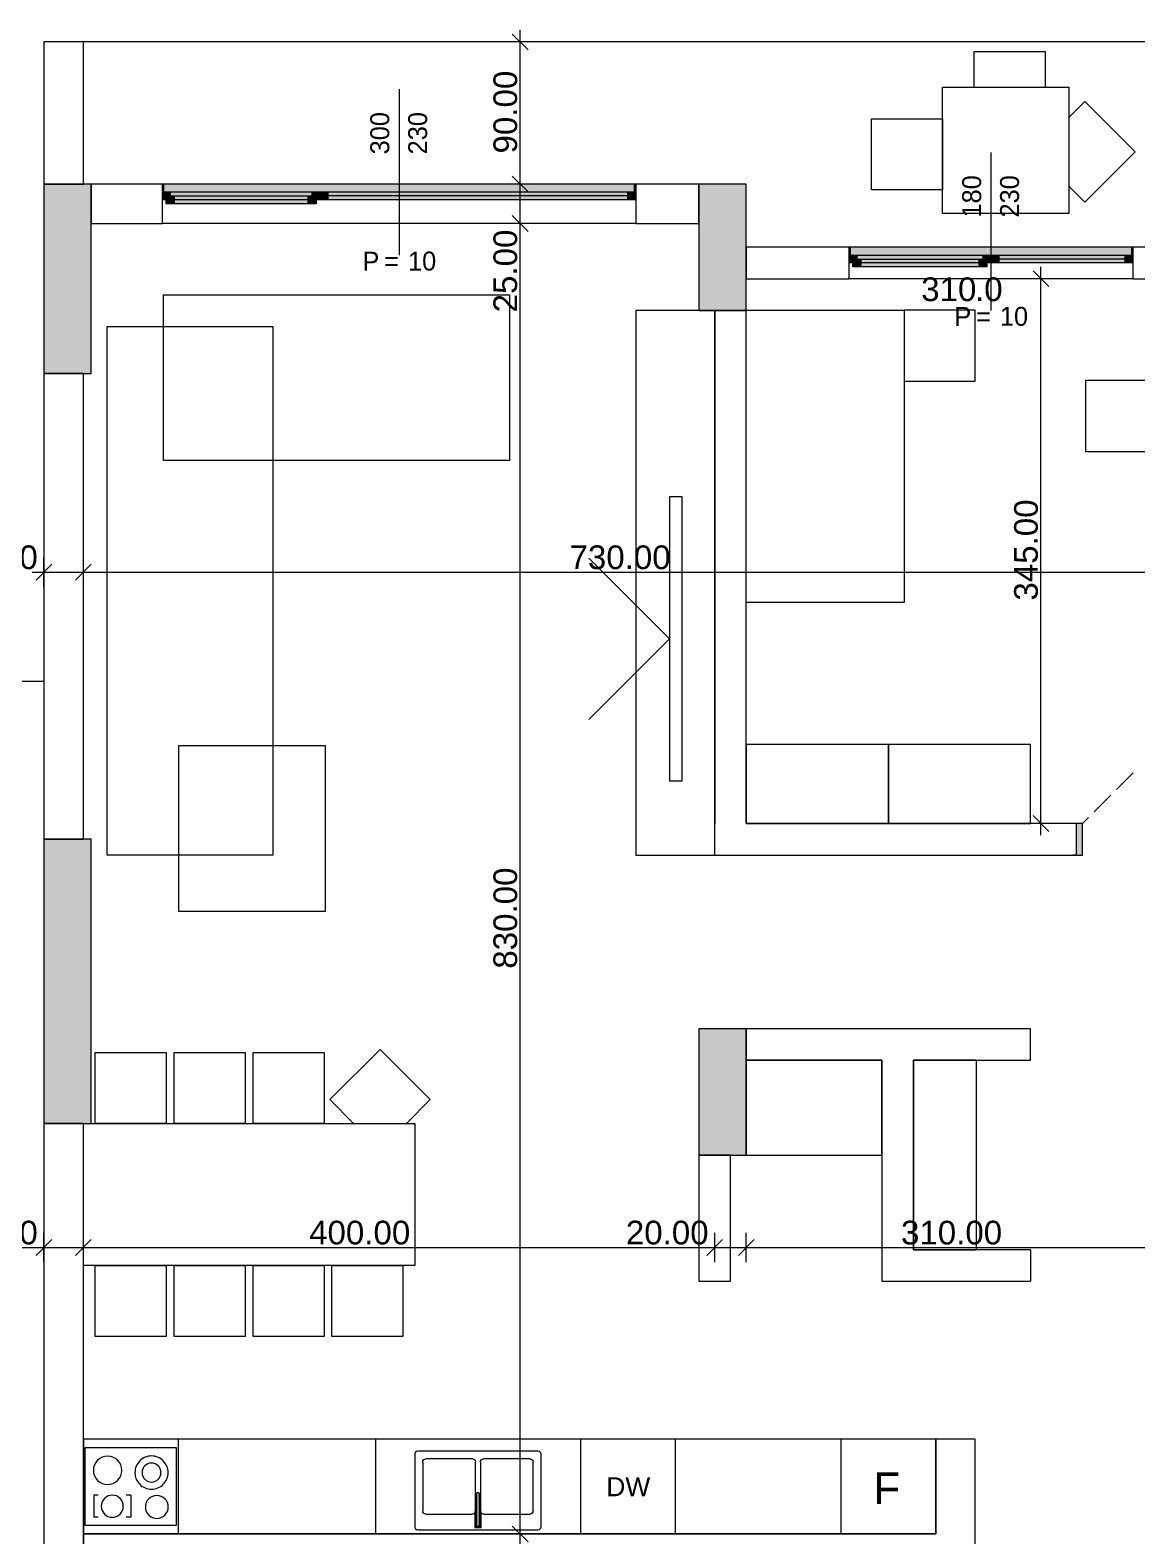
# Model space of a CAD drawing. Header units: millimetres. Extents: x 5493291 to 5652041, y -5155064 to -5098765.
# Drawn here: x 5540467 to 5547479, y -5120854 to -5111316 of the extents above; entities that cross this region are included whole.
import ezdxf

# ---------------------------------------------------------------- set-up
doc = ezdxf.new("R2010")
doc.units = ezdxf.units.MM
doc.header["$MEASUREMENT"] = 0
for name, color, linetype, lineweight in [('Drawing & Figure_Pen_No__1', 7, 'Continuous', 13), ('Drawing & Figure_Pen_No__101', 252, 'Continuous', 13), ('Drawing & Figure_Pen_No__2', 8, 'Continuous', 13)]:
    doc.layers.add(name, color=color, linetype=linetype, lineweight=lineweight)
for name, color, linetype, lineweight, true_color in [('Drawing & Figure_Pen_No__102', 7, 'Continuous', 13, 0xcccccc), ('Drawing & Figure_Pen_No__105', 7, 'Continuous', 13, 0xcae6ff), ('Drawing & Figure_Pen_No__145', 7, 'Continuous', 13, 0x0077b0), ('Drawing & Figure_Pen_No__181', 7, 'Continuous', 5, 0x282828), ('Drawing & Figure_Pen_No__61', 7, 'Continuous', 13, 0x6a6a6a), ('Drawing & Figure_Pen_No__62', 7, 'Continuous', 13, 0xaaaaaa), ('Drawing & Figure_Pen_No__65', 7, 'Continuous', 20, 0x80c2ff)]:
    doc.layers.add(name, color=color, linetype=linetype, lineweight=lineweight, true_color=true_color)
doc.styles.add('GENERATED_STYLE_1', font='GIL_____.TTF')
doc.styles.add('GENERATED_STYLE_2', font='arial.ttf')
doc.styles.add('GENERATED_STYLE_3', font='ARIALUNI.ttf')

msp = doc.modelspace()

# ---------------------------------------------------------------- hatches: boundary and pattern name
at = {"layer": 'Drawing & Figure_Pen_No__1', "linetype": 'Continuous', "lineweight": 0, "true_color": 0x000000}
for points in [[(5540854.1, -5112291.2), (5540554, -5112291.2), (5540554, -5113491.2), (5540854.1, -5113491.2)], [(5545004.5, -5113091.2), (5545004.5, -5112291.2), (5544703.9, -5112291.2), (5544703.9, -5113091.2)], [(5540854.1, -5116441.3), (5540554, -5116441.3), (5540554, -5118241.4), (5540854.1, -5118241.4)], [(5545004.5, -5118441.4), (5545004.5, -5117641.4), (5544703.9, -5117641.4), (5544703.9, -5118441.4)]]:
    msp.add_hatch(color=18, dxfattribs=at).paths.add_polyline_path(points)
at = {"layer": 'Drawing & Figure_Pen_No__1', "linetype": 'Continuous', "lineweight": 0, "true_color": 0xffffff}
for points in [[(5544304.1, -5112341.2), (5544304.1, -5112291.2), (5544294, -5112291.2), (5541314.1, -5112291.2), (5541304.1, -5112291.2), (5541304.1, -5112341.2)], [(5541304.1, -5112291.2), (5541304.1, -5112341.2), (5541314.1, -5112341.2), (5541314.1, -5112291.2)], [(5541304.1, -5112341.2), (5541304.1, -5112391.2), (5541329.1, -5112391.2), (5541329.1, -5112366.2), (5541354.1, -5112366.2), (5541354.1, -5112341.2)], [(5541379.1, -5112416.2), (5542229.2, -5112416.2), (5542229.2, -5112366.2), (5542254.2, -5112366.2), (5542254.2, -5112341.2), (5541354.1, -5112341.2), (5541354.1, -5112366.2), (5541379.1, -5112366.2)], [(5542304.1, -5112391.2), (5542304.1, -5112341.2), (5542254.2, -5112341.2), (5542254.2, -5112366.2), (5542279.1, -5112366.2), (5542279.1, -5112391.2)], [(5542304.1, -5112341.2), (5542304.1, -5112391.2), (5542354, -5112391.2), (5542354, -5112341.2)], [(5544254.2, -5112391.2), (5544254.2, -5112341.2), (5542354, -5112341.2), (5542354, -5112391.2)], [(5544304.1, -5112391.2), (5544304.1, -5112341.2), (5544254.2, -5112341.2), (5544254.2, -5112391.2)], [(5544294, -5112291.2), (5544294, -5112341.2), (5544304.1, -5112341.2), (5544304.1, -5112291.2)], [(5541329.1, -5112366.2), (5541329.1, -5112416.2), (5541379.1, -5112416.2), (5541379.1, -5112366.2)], [(5541379.1, -5112366.2), (5541379.1, -5112416.2), (5542229.2, -5112416.2), (5542229.2, -5112366.2)], [(5542279.1, -5112416.2), (5542279.1, -5112366.2), (5542229.2, -5112366.2), (5542229.2, -5112416.2)], [(5547454.2, -5112741.2), (5547454.2, -5112691.2), (5547444.1, -5112691.2), (5545664.4, -5112691.2), (5545654.3, -5112691.2), (5545654.3, -5112741.2)], [(5545654.3, -5112691.2), (5545654.3, -5112741.2), (5545664.4, -5112741.2), (5545664.4, -5112691.2)], [(5547444.1, -5112691.2), (5547444.1, -5112741.2), (5547454.2, -5112741.2), (5547454.2, -5112691.2)], [(5545654.3, -5112741.2), (5545654.3, -5112791.2), (5545679.3, -5112791.2), (5545679.3, -5112766.2), (5545704.2, -5112766.2), (5545704.2, -5112741.2)], [(5545679.3, -5112766.2), (5545679.3, -5112816.2), (5545729.2, -5112816.2), (5545729.2, -5112766.2)], [(5545729.2, -5112816.2), (5546479.4, -5112816.2), (5546479.4, -5112766.2), (5546504.4, -5112766.2), (5546504.4, -5112741.2), (5545704.2, -5112741.2), (5545704.2, -5112766.2), (5545729.2, -5112766.2)], [(5545729.2, -5112766.2), (5545729.2, -5112816.2), (5546479.4, -5112816.2), (5546479.4, -5112766.2)], [(5546529.3, -5112816.2), (5546529.3, -5112766.2), (5546479.4, -5112766.2), (5546479.4, -5112816.2)], [(5546554.3, -5112791.2), (5546554.3, -5112741.2), (5546504.4, -5112741.2), (5546504.4, -5112766.2), (5546529.3, -5112766.2), (5546529.3, -5112791.2)], [(5546554.3, -5112741.2), (5546554.3, -5112791.2), (5546604.2, -5112791.2), (5546604.2, -5112741.2)], [(5547404.3, -5112791.2), (5547404.3, -5112741.2), (5546604.2, -5112741.2), (5546604.2, -5112791.2)], [(5547454.2, -5112791.2), (5547454.2, -5112741.2), (5547404.3, -5112741.2), (5547404.3, -5112791.2)], [(5547094.3, -5116541.4), (5547134.1, -5116541.4), (5547134.1, -5116341.3), (5547094.3, -5116341.3)], [(5543313.3, -5120588.6), (5543310.4, -5120582.2), (5543304.4, -5120579.6), (5543297.9, -5120582.2), (5543294.9, -5120588.6), (5543294.9, -5120786.4), (5543297.9, -5120792.9), (5543304.4, -5120795.5), (5543310.4, -5120792.9), (5543313.3, -5120786.4)], [(5543284.2, -5120699.5), (5543284.2, -5120734.5), (5543294.9, -5120734.5), (5543294.9, -5120699.5)], [(5543324, -5120735.5), (5543313.3, -5120735.5), (5543313.3, -5120786.4), (5543310.4, -5120792.9), (5543304.4, -5120795.5), (5543297.9, -5120792.9), (5543294.9, -5120786.4), (5543294.9, -5120735.5), (5543284.2, -5120735.5), (5543284.2, -5120800.5), (5543324, -5120800.5)], [(5543324, -5120699.5), (5543313.3, -5120699.5), (5543313.3, -5120734.5), (5543324, -5120734.5)]]:
    msp.add_hatch(color=7, dxfattribs=at).paths.add_polyline_path(points)

# ---------------------------------------------------------------- linework, layer by layer
at = {"layer": 'Drawing & Figure_Pen_No__1', "color": 7, "linetype": 'Continuous', "lineweight": 13}
for points in [[(5543571.7, -5111391.2), (5543571.7, -5111316.2)], [(5540554, -5111391.2), (5540554, -5112291.2)], [(5540804.1, -5111391.2), (5540554, -5111391.2)], [(5548004.3, -5111391.2), (5540554, -5111391.2)], [(5540554, -5111391.2), (5540554, -5115441.3)], [(5548004.3, -5111391.2), (5540554, -5111391.2)], [(5540554, -5111391.2), (5540554, -5115441.3)], [(5540804.1, -5112291.2), (5540804.1, -5111391.2)], [(5543665.6, -5111391.2), (5543477.9, -5111391.2)], [(5543571.7, -5112291.2), (5543571.7, -5111391.2)], [(5540554, -5112291.2), (5540804.1, -5112291.2)], [(5540854.1, -5112291.2), (5540554, -5112291.2)], [(5540554, -5112291.2), (5540554, -5113491.2)], [(5541304.1, -5112291.2), (5540854.1, -5112291.2)], [(5540854.1, -5112291.2), (5540854.1, -5112541.2)], [(5540854.1, -5113491.2), (5540854.1, -5112291.2)], [(5541304.1, -5112291.2), (5541304.1, -5112341.2)], [(5541304.1, -5112291.2), (5541304.1, -5112341.2)], [(5541304.1, -5112341.2), (5541304.1, -5112391.2)], [(5543665.6, -5112291.2), (5543477.9, -5112291.2)], [(5543571.7, -5112541.2), (5543571.7, -5112291.2)], [(5544304.1, -5112291.2), (5544304.1, -5112341.2)], [(5544304.1, -5112291.2), (5544304.1, -5112341.2)], [(5544703.9, -5112291.2), (5544304.1, -5112291.2)], [(5544304.1, -5112341.2), (5544304.1, -5112391.2)], [(5544703.9, -5112541.2), (5544703.9, -5112291.2)], [(5545004.5, -5112291.2), (5544703.9, -5112291.2)], [(5544703.9, -5112291.2), (5544703.9, -5113091.2)], [(5545004.5, -5113091.2), (5545004.5, -5112291.2)], [(5541304.1, -5112391.2), (5541304.1, -5112541.2)], [(5544304.1, -5112391.2), (5544304.1, -5112541.2)], [(5540854.1, -5112541.2), (5541304.1, -5112541.2)], [(5543665.6, -5112541.2), (5543477.9, -5112541.2)], [(5543571.7, -5120841.5), (5543571.7, -5112541.2)], [(5544304.1, -5112541.2), (5544703.9, -5112541.2)], [(5545654.3, -5112691.2), (5545004.5, -5112691.2)], [(5545004.5, -5112691.2), (5545004.5, -5112891.2)], [(5545654.3, -5112691.2), (5545654.3, -5112741.2)], [(5545654.3, -5112691.2), (5545654.3, -5112741.2)], [(5547454.2, -5112691.2), (5547454.2, -5112741.2)], [(5547454.2, -5112691.2), (5547454.2, -5112741.2)], [(5548004.3, -5112691.2), (5547454.2, -5112691.2)], [(5545654.3, -5112741.2), (5545654.3, -5112791.2)], [(5545654.3, -5112791.2), (5545654.3, -5112891.2)], [(5546870.9, -5112891.2), (5546870.9, -5112816.2)], [(5547454.2, -5112741.2), (5547454.2, -5112791.2)], [(5547454.2, -5112791.2), (5547454.2, -5112891.2)], [(5545004.5, -5112891.2), (5545654.3, -5112891.2)], [(5546964.8, -5112891.2), (5546777, -5112891.2)], [(5546870.9, -5116341.3), (5546870.9, -5112891.2)], [(5547454.2, -5112891.2), (5548004.3, -5112891.2)], [(5544703.9, -5113091.2), (5545004.5, -5113091.2)], [(5544804.3, -5113091.2), (5544804.3, -5116341.3)], [(5545004.5, -5113091.2), (5544804.3, -5113091.2)], [(5545004.5, -5116341.3), (5545004.5, -5113091.2)], [(5540554, -5113491.2), (5540554, -5116441.3)], [(5540804.1, -5113491.2), (5540554, -5113491.2)], [(5540554, -5113491.2), (5540854.1, -5113491.2)], [(5540804.1, -5116441.3), (5540804.1, -5113491.2)], [(5540554, -5114843.7), (5540554, -5114656.2)], [(5540804.1, -5114843.7), (5540804.1, -5114656.2)], [(5540479.1, -5114750), (5540554, -5114750)], [(5540554, -5114750), (5540804.1, -5114750)], [(5540804.1, -5114750), (5548104.1, -5114750)], [(5540554, -5115441.3), (5529603.7, -5115441.3)], [(5540554, -5115441.3), (5529603.7, -5115441.3)], [(5544804.3, -5116541.4), (5544804.3, -5116341.3)], [(5547094.3, -5116341.3), (5545004.5, -5116341.3)], [(5546964.8, -5116341.3), (5546777, -5116341.3)], [(5546870.9, -5116416.3), (5546870.9, -5116341.3)], [(5547094.3, -5116341.3), (5547072.3, -5116341.3)], [(5547094.3, -5116341.3), (5547072.3, -5116341.3)], [(5547094.3, -5116341.3), (5547072.3, -5116341.3)], [(5547094.3, -5116341.3), (5547094.3, -5116541.4)], [(5547094.3, -5116341.3), (5547094.3, -5116541.4)], [(5547094.3, -5116341.3), (5547094.3, -5116541.4)], [(5540554, -5116441.3), (5540804.1, -5116441.3)], [(5540854.1, -5116441.3), (5540554, -5116441.3)], [(5540554, -5116441.3), (5540554, -5118241.4)], [(5540854.1, -5118241.4), (5540854.1, -5116441.3)], [(5544804.3, -5116541.4), (5547094.3, -5116541.4)], [(5547094.3, -5116541.4), (5547072.3, -5116541.4)], [(5547094.3, -5116541.4), (5547072.3, -5116541.4)], [(5547094.3, -5116541.4), (5547072.3, -5116541.4)], [(5545004.5, -5117641.4), (5544703.9, -5117641.4)], [(5544703.9, -5117641.4), (5544703.9, -5118441.4)], [(5546804.4, -5117641.4), (5545004.5, -5117641.4)], [(5545004.5, -5117641.4), (5545004.5, -5117841.4)], [(5545004.5, -5118441.4), (5545004.5, -5117641.4)], [(5546804.4, -5117841.4), (5546804.4, -5117641.4)], [(5545004.5, -5117841.4), (5545863.4, -5117841.4)], [(5545863.4, -5117841.4), (5545863.4, -5119241.4)], [(5546063.6, -5117841.4), (5546804.4, -5117841.4)], [(5546063.6, -5119041.4), (5546063.6, -5117841.4)], [(5540554, -5118241.4), (5540554, -5123741.6)], [(5540804.1, -5118241.4), (5540554, -5118241.4)], [(5540554, -5118241.4), (5540854.1, -5118241.4)], [(5540804.1, -5123741.6), (5540804.1, -5118241.4)], [(5544703.9, -5118441.4), (5544703.9, -5119241.4)], [(5544904.1, -5118441.4), (5544703.9, -5118441.4)], [(5544703.9, -5118441.4), (5545004.5, -5118441.4)], [(5544904.1, -5119241.4), (5544904.1, -5118441.4)], [(5540554, -5119121.2), (5540554, -5118933.6)], [(5540804.1, -5119121.2), (5540804.1, -5118933.6)], [(5544804.3, -5119121.2), (5544804.3, -5118933.6)], [(5545004.5, -5119121.2), (5545004.5, -5118933.6)], [(5533003.8, -5119027.4), (5540554, -5119027.4)], [(5540554, -5119027.4), (5540804.1, -5119027.4)], [(5540804.1, -5119027.4), (5544804.3, -5119027.4)], [(5544804.3, -5119027.4), (5545004.5, -5119027.4)], [(5545004.5, -5119027.4), (5548104.1, -5119027.4)], [(5546804.4, -5119041.4), (5546063.6, -5119041.4)], [(5546804.4, -5119041.4), (5546804.4, -5119241.4)], [(5544703.9, -5119241.4), (5544904.1, -5119241.4)], [(5545863.4, -5119241.4), (5546063.6, -5119241.4)], [(5546063.6, -5119241.4), (5546804.4, -5119241.4)], [(5546204.4, -5120241.4), (5546204.4, -5120841.5)], [(5546454.5, -5120241.4), (5546204.4, -5120241.4)], [(5546454.5, -5121891.5), (5546454.5, -5120241.4)], [(5546204.4, -5120841.5), (5540804.1, -5120841.5)], [(5540804.1, -5120841.5), (5540804.1, -5121141.5)], [(5543665.6, -5120841.5), (5543477.9, -5120841.5)], [(5543571.7, -5123741.6), (5543571.7, -5120841.5)]]:
    msp.add_lwpolyline(points, dxfattribs=at)
at = {"layer": 'Drawing & Figure_Pen_No__101', "color": 252, "linetype": 'Continuous', "lineweight": 13}
for points in [[(5546448, -5111677.4), (5546448, -5111452.4)], [(5546448, -5111452.4), (5546897.6, -5111452.4)], [(5546897.6, -5111452.4), (5546897.6, -5111677.4)], [(5546247.8, -5111677.4), (5547047.9, -5111677.4)], [(5546247.8, -5112477.4), (5546247.8, -5111677.4)], [(5547047.9, -5111677.4), (5547047.9, -5112477.4)], [(5547047.9, -5111870.2), (5547148.9, -5111768.9)], [(5547148.9, -5111768.9), (5547467.3, -5112087.2)], [(5545798.1, -5112327.4), (5545798.1, -5111877.4)], [(5545798.1, -5111877.4), (5546247.8, -5111877.4)], [(5546247.8, -5111877.4), (5546247.8, -5112327.4)], [(5547467.3, -5112087.2), (5547148.9, -5112405.4)], [(5546247.8, -5112327.4), (5545798.1, -5112327.4)], [(5547148.9, -5112405.4), (5547047.9, -5112304.2)], [(5547047.9, -5112477.4), (5546247.8, -5112477.4)], [(5541312, -5112993.2), (5543504, -5112993.2)], [(5541312, -5114043.2), (5541312, -5112993.2)], [(5543504, -5112993.2), (5543504, -5114043.2)], [(5544804.3, -5113091.2), (5544304.1, -5113091.2)], [(5544304.1, -5113091.2), (5544304.1, -5116541.4)], [(5544804.3, -5116541.4), (5544804.3, -5113091.2)], [(5545004.5, -5114941.9), (5545004.5, -5113089.9)], [(5545004.5, -5113089.9), (5546004.2, -5113089.9)], [(5546004.2, -5113089.9), (5546004.2, -5114941.9)], [(5546004.2, -5113089.9), (5546004.2, -5113539.9)], [(5546454.5, -5113089.9), (5546004.2, -5113089.9)], [(5546454.5, -5113539.9), (5546454.5, -5113089.9)], [(5540954.1, -5113193.2), (5542004.1, -5113193.2)], [(5540954.1, -5116541.4), (5540954.1, -5113193.2)], [(5542004.1, -5113193.2), (5542004.1, -5116541.4)], [(5546004.2, -5113539.9), (5546454.5, -5113539.9)], [(5547604.5, -5113535.3), (5547154.2, -5113535.3)], [(5547154.2, -5113535.3), (5547154.2, -5113985.2)], [(5543504, -5114043.2), (5541312, -5114043.2)], [(5547154.2, -5113985.2), (5547604.5, -5113985.2)], [(5544597, -5114271.5), (5544516.8, -5114271.5)], [(5544516.8, -5114271.5), (5544516.8, -5116071.5)], [(5544597, -5116071.5), (5544597, -5114271.5)], [(5544516.8, -5115171.5), (5544006.5, -5114661.3)], [(5546004.2, -5114941.9), (5545004.5, -5114941.9)], [(5544516.8, -5115171.5), (5544006.5, -5115681.8)], [(5541408.2, -5115848.2), (5542335.6, -5115848.2)], [(5541408.2, -5116898.2), (5541408.2, -5115848.2)], [(5542335.6, -5115848.2), (5542335.6, -5116898.2)], [(5545904.4, -5115841.3), (5545004.5, -5115841.3)], [(5545004.5, -5115841.3), (5545004.5, -5116341.3)], [(5545904.4, -5116341.3), (5545904.4, -5115841.3)], [(5546804.4, -5115841.3), (5545904.4, -5115841.3)], [(5545904.4, -5115841.3), (5545904.4, -5116341.3)], [(5546804.4, -5116341.3), (5546804.4, -5115841.3)], [(5544516.8, -5116071.5), (5544597, -5116071.5)], [(5545004.5, -5116341.3), (5545904.4, -5116341.3)], [(5545904.4, -5116341.3), (5546804.4, -5116341.3)], [(5542004.1, -5116541.4), (5540954.1, -5116541.4)], [(5544304.1, -5116541.4), (5544804.3, -5116541.4)], [(5542335.6, -5116898.2), (5541408.2, -5116898.2)], [(5542365.3, -5118090.7), (5542683.7, -5117772.5)], [(5542683.7, -5117772.5), (5543002.1, -5118090.7)], [(5540879.1, -5117791.4), (5541329.1, -5117791.4)], [(5540879.1, -5118241.4), (5540879.1, -5117791.4)], [(5541329.1, -5117791.4), (5541329.1, -5118241.4)], [(5541379.1, -5117791.4), (5541829.1, -5117791.4)], [(5541379.1, -5118241.4), (5541379.1, -5117791.4)], [(5541829.1, -5117791.4), (5541829.1, -5118241.4)], [(5541879.1, -5117791.4), (5542329, -5117791.4)], [(5541879.1, -5118241.4), (5541879.1, -5117791.4)], [(5542329, -5117791.4), (5542329, -5118241.4)], [(5545863.4, -5117841.4), (5545004.5, -5117841.4)], [(5545004.5, -5117841.4), (5545004.5, -5118441.4)], [(5545863.4, -5118441.4), (5545863.4, -5117841.4)], [(5546063.6, -5117841.4), (5546063.6, -5119041.4)], [(5546463.4, -5117841.4), (5546063.6, -5117841.4)], [(5546463.4, -5119041.4), (5546463.4, -5117841.4)], [(5542516.1, -5118241.4), (5542365.3, -5118090.7)], [(5543002.1, -5118090.7), (5542851.2, -5118241.4)], [(5540804.1, -5119141.4), (5540804.1, -5118241.4)], [(5540804.1, -5118241.4), (5542904, -5118241.4)], [(5541329.1, -5118241.4), (5540879.1, -5118241.4)], [(5541829.1, -5118241.4), (5541379.1, -5118241.4)], [(5542329, -5118241.4), (5541879.1, -5118241.4)], [(5542904, -5118241.4), (5542904, -5119141.4)], [(5545004.5, -5118441.4), (5545863.4, -5118441.4)], [(5546063.6, -5119041.4), (5546463.4, -5119041.4)], [(5542904, -5119141.4), (5540804.1, -5119141.4)], [(5540879.1, -5119141.4), (5541329.1, -5119141.4)], [(5540879.1, -5119591.5), (5540879.1, -5119141.4)], [(5541329.1, -5119141.4), (5541329.1, -5119591.5)], [(5541379.1, -5119141.4), (5541829.1, -5119141.4)], [(5541379.1, -5119591.5), (5541379.1, -5119141.4)], [(5541829.1, -5119141.4), (5541829.1, -5119591.5)], [(5541879.1, -5119141.4), (5542329, -5119141.4)], [(5541879.1, -5119591.5), (5541879.1, -5119141.4)], [(5542329, -5119141.4), (5542329, -5119591.5)], [(5542378.9, -5119141.4), (5542829.2, -5119141.4)], [(5542378.9, -5119591.5), (5542378.9, -5119141.4)], [(5542829.2, -5119141.4), (5542829.2, -5119591.5)], [(5541329.1, -5119591.5), (5540879.1, -5119591.5)], [(5541829.1, -5119591.5), (5541379.1, -5119591.5)], [(5542329, -5119591.5), (5541879.1, -5119591.5)], [(5542829.2, -5119591.5), (5542378.9, -5119591.5)]]:
    msp.add_lwpolyline(points, dxfattribs=at)
at = {"layer": 'Drawing & Figure_Pen_No__102', "color": 254, "linetype": 'Continuous', "lineweight": 13, "true_color": 0xcccccc}
for points in [[(5541404.1, -5120241.4), (5540804.1, -5120241.4)], [(5540804.1, -5120241.4), (5540804.1, -5120841.5)], [(5541404.1, -5120241.4), (5541404.1, -5120841.5)], [(5543954.3, -5120241.4), (5542654, -5120241.4)], [(5542654, -5120241.4), (5542654, -5120841.5)], [(5544554.2, -5120241.4), (5543954.3, -5120241.4)], [(5543954.3, -5120241.4), (5543954.3, -5120841.5)], [(5543954.3, -5120241.4), (5543954.3, -5120841.5)], [(5544554.2, -5120241.4), (5544554.2, -5120841.5)], [(5541394.1, -5120296.4), (5540814, -5120296.4)], [(5540814, -5120296.4), (5540814, -5120786.4)], [(5541394.1, -5120786.4), (5541394.1, -5120296.4)], [(5542907, -5120326.4), (5542904, -5120336.5)], [(5542904, -5120336.5), (5542904, -5120796.5)], [(5542914.1, -5120319.1), (5542907, -5120326.4)], [(5542924.2, -5120316.5), (5542914.1, -5120319.1)], [(5543684, -5120316.5), (5542924.2, -5120316.5)], [(5543694.1, -5120319.1), (5543684, -5120316.5)], [(5543701.2, -5120326.4), (5543694.1, -5120319.1)], [(5543704.2, -5120336.5), (5543701.2, -5120326.4)], [(5543704.2, -5120796.5), (5543704.2, -5120336.5)], [(5542953.9, -5120386.4), (5542953.9, -5120696.5)], [(5543269.4, -5120366.5), (5542974.1, -5120366.5)], [(5543289, -5120696.5), (5543289, -5120386.4)], [(5543319.3, -5120386.4), (5543319.3, -5120696.5)], [(5543634.1, -5120366.5), (5543338.9, -5120366.5)], [(5543654.3, -5120696.5), (5543654.3, -5120386.4)], [(5540869.8, -5120595), (5540869.8, -5120735.2)], [(5540898.8, -5120595), (5540869.8, -5120595)], [(5541104.1, -5120595), (5541075.1, -5120595)], [(5541104.1, -5120595), (5541104.1, -5120735.2)], [(5543297.9, -5120582.2), (5543294.9, -5120588.6)], [(5543294.9, -5120588.6), (5543294.9, -5120786.4)], [(5543304.4, -5120579.6), (5543297.9, -5120582.2)], [(5543310.4, -5120582.2), (5543304.4, -5120579.6)], [(5543313.3, -5120588.6), (5543310.4, -5120582.2)], [(5543313.3, -5120786.4), (5543313.3, -5120588.6)], [(5540898.8, -5120735.2), (5540869.8, -5120735.2)], [(5541104.1, -5120735.2), (5541075.1, -5120735.2)], [(5542974.1, -5120716.5), (5543269.4, -5120716.5)], [(5543284.2, -5120699.5), (5543284.2, -5120734.5)], [(5543294.9, -5120699.5), (5543284.2, -5120699.5)], [(5543284.2, -5120734.5), (5543294.9, -5120734.5)], [(5543294.9, -5120735.5), (5543284.2, -5120735.5)], [(5543284.2, -5120735.5), (5543284.2, -5120800.5)], [(5543294.9, -5120734.5), (5543294.9, -5120699.5)], [(5543294.9, -5120786.4), (5543294.9, -5120735.5)], [(5543324, -5120699.5), (5543313.3, -5120699.5)], [(5543313.3, -5120699.5), (5543313.3, -5120734.5)], [(5543313.3, -5120734.5), (5543324, -5120734.5)], [(5543324, -5120735.5), (5543313.3, -5120735.5)], [(5543313.3, -5120735.5), (5543313.3, -5120786.4)], [(5543324, -5120734.5), (5543324, -5120699.5)], [(5543324, -5120800.5), (5543324, -5120735.5)], [(5543338.9, -5120716.5), (5543634.1, -5120716.5)], [(5540814, -5120786.4), (5541394.1, -5120786.4)], [(5542904, -5120796.5), (5542907, -5120806.5)], [(5542907, -5120806.5), (5542914.1, -5120813.8)], [(5542914.1, -5120813.8), (5542924.2, -5120816.4)], [(5542924.2, -5120816.4), (5543684, -5120816.4)], [(5543284.2, -5120800.5), (5543324, -5120800.5)], [(5543294.9, -5120786.4), (5543297.9, -5120792.9)], [(5543297.9, -5120792.9), (5543294.9, -5120786.4)], [(5543297.9, -5120792.9), (5543304.4, -5120795.5)], [(5543304.4, -5120795.5), (5543297.9, -5120792.9)], [(5543304.4, -5120795.5), (5543310.4, -5120792.9)], [(5543310.4, -5120792.9), (5543304.4, -5120795.5)], [(5543310.4, -5120792.9), (5543313.3, -5120786.4)], [(5543313.3, -5120786.4), (5543310.4, -5120792.9)], [(5543684, -5120816.4), (5543694.1, -5120813.8)], [(5543694.1, -5120813.8), (5543701.2, -5120806.5)], [(5543701.2, -5120806.5), (5543704.2, -5120796.5)], [(5541404.1, -5120841.5), (5540804.1, -5120841.5)], [(5543954.3, -5120841.5), (5542654, -5120841.5)], [(5544554.2, -5120841.5), (5543954.3, -5120841.5)]]:
    msp.add_lwpolyline(points, dxfattribs=at)
for points in [[(5541047.3, -5120438.5, 0.414214), (5540957.3, -5120348.5, 0.414214), (5540867.3, -5120438.5, 0.414214), (5540957.3, -5120528.6, 0.414214)], [(5541340.8, -5120452.8, 0.414214), (5541235.7, -5120347.8, 0.414214), (5541130.7, -5120452.8, 0.414214), (5541235.7, -5120557.8, 0.414214)], [(5541295.7, -5120452.8, 0.414214), (5541235.7, -5120392.8, 0.414214), (5541175.7, -5120452.8, 0.414214), (5541235.7, -5120512.8, 0.414214)], [(5541056.9, -5120665.9, 0.414214), (5540986.9, -5120595.9, 0.414214), (5540916.9, -5120665.9, 0.414214), (5540986.9, -5120736, 0.414214)], [(5541341.9, -5120670.9, 0.414214), (5541269.4, -5120598.3, 0.414214), (5541196.9, -5120670.9, 0.414214), (5541269.4, -5120743.3, 0.414214)]]:
    msp.add_lwpolyline(points, format="xyb", close=True, dxfattribs=at)
for points in [[(5542953.9, -5120386.4, -0.413746), (5542974.1, -5120366.5)], [(5543269.4, -5120366.5, -0.413733), (5543289, -5120386.4)], [(5543319.3, -5120386.4, -0.413733), (5543338.9, -5120366.5)], [(5543634.1, -5120366.5, -0.413746), (5543654.3, -5120386.4)], [(5542974.1, -5120716.5, -0.413745), (5542953.9, -5120696.5)], [(5543289, -5120696.5, -0.413732), (5543269.4, -5120716.5)], [(5543338.9, -5120716.5, -0.413732), (5543319.3, -5120696.5)], [(5543654.3, -5120696.5, -0.413745), (5543634.1, -5120716.5)]]:
    msp.add_lwpolyline(points, format="xyb", dxfattribs=at)
at = {"layer": 'Drawing & Figure_Pen_No__145', "color": 144, "linetype": 'Continuous', "lineweight": 13, "true_color": 0x0077b0}
for points in [[(5543621.6, -5111441.2), (5543521.8, -5111341.2)], [(5542804.2, -5111691.2), (5542804.2, -5112741.2)], [(5546554.3, -5112091.2), (5546554.3, -5113091.2)], [(5543521.8, -5112241.2), (5543621.6, -5112341.2)], [(5543521.8, -5112491.2), (5543621.6, -5112591.2)], [(5546920.8, -5112941.2), (5546821, -5112841.2)], [(5540604.1, -5114700), (5540504.1, -5114800)], [(5540854.1, -5114700), (5540754.1, -5114800)], [(5546821, -5116291.3), (5546920.8, -5116391.3)], [(5540604.1, -5118977.4), (5540504.1, -5119077.4)], [(5540854.1, -5118977.4), (5540754.1, -5119077.4)], [(5544854.2, -5118977.4), (5544754.4, -5119077.4)], [(5545054.4, -5118977.4), (5544954, -5119077.4)], [(5543521.8, -5120791.5), (5543621.6, -5120891.5)]]:
    msp.add_lwpolyline(points, dxfattribs=at)
at = {"layer": 'Drawing & Figure_Pen_No__181', "color": 250, "linetype": 'Continuous', "lineweight": 5, "true_color": 0x282828}
for points in [[(5547349.7, -5116125.8), (5547456, -5116019.7)], [(5547208.3, -5116267.2), (5547314.6, -5116161.1)], [(5547134.1, -5116341.3), (5547173.3, -5116302.6)]]:
    msp.add_lwpolyline(points, dxfattribs=at)
at = {"layer": 'Drawing & Figure_Pen_No__2', "color": 8, "linetype": 'Continuous', "lineweight": 13}
for points in [[(5544304.1, -5112291.2), (5541304.1, -5112291.2)], [(5541304.1, -5112291.2), (5541304.1, -5112341.2)], [(5541314.1, -5112291.2), (5541304.1, -5112291.2)], [(5541304.1, -5112291.2), (5541304.1, -5112341.2)], [(5541304.1, -5112291.2), (5541304.1, -5112341.2)], [(5541304.1, -5112291.2), (5541304.1, -5112341.2)], [(5541304.1, -5112341.2), (5541314.1, -5112341.2)], [(5541304.1, -5112341.2), (5541354.1, -5112341.2)], [(5541304.1, -5112341.2), (5541304.1, -5112391.2)], [(5541304.1, -5112341.2), (5541304.1, -5112391.2)], [(5544294, -5112291.2), (5541314.1, -5112291.2)], [(5541314.1, -5112341.2), (5541314.1, -5112291.2)], [(5541354.1, -5112341.2), (5541354.1, -5112366.2)], [(5541354.1, -5112341.2), (5542254.2, -5112341.2)], [(5542254.2, -5112366.2), (5542254.2, -5112341.2)], [(5542254.2, -5112341.2), (5542304.1, -5112341.2)], [(5542304.1, -5112341.2), (5542354, -5112341.2)], [(5542354, -5112341.2), (5542354, -5112391.2)], [(5542354, -5112341.2), (5544254.2, -5112341.2)], [(5544254.2, -5112391.2), (5544254.2, -5112341.2)], [(5544254.2, -5112341.2), (5544304.1, -5112341.2)], [(5544294, -5112291.2), (5544294, -5112341.2)], [(5544304.1, -5112291.2), (5544294, -5112291.2)], [(5544294, -5112341.2), (5544304.1, -5112341.2)], [(5544304.1, -5112341.2), (5544304.1, -5112291.2)], [(5544304.1, -5112291.2), (5544304.1, -5112341.2)], [(5544304.1, -5112291.2), (5544304.1, -5112341.2)], [(5544304.1, -5112291.2), (5544304.1, -5112341.2)], [(5544304.1, -5112341.2), (5544304.1, -5112391.2)], [(5544304.1, -5112341.2), (5544304.1, -5112391.2)], [(5541329.1, -5112391.2), (5541304.1, -5112391.2)], [(5541304.1, -5112391.2), (5541304.1, -5112541.2)], [(5541354.1, -5112366.2), (5541329.1, -5112366.2)], [(5541329.1, -5112366.2), (5541329.1, -5112391.2)], [(5541329.1, -5112366.2), (5541379.1, -5112366.2)], [(5541329.1, -5112416.2), (5541329.1, -5112366.2)], [(5541379.1, -5112416.2), (5541329.1, -5112416.2)], [(5541379.1, -5112366.2), (5541379.1, -5112416.2)], [(5541379.1, -5112366.2), (5542229.2, -5112366.2)], [(5542229.2, -5112391.2), (5541379.1, -5112391.2)], [(5542229.2, -5112416.2), (5541379.1, -5112416.2)], [(5542229.2, -5112416.2), (5541379.1, -5112416.2)], [(5542229.2, -5112416.2), (5542229.2, -5112366.2)], [(5542229.2, -5112366.2), (5542279.1, -5112366.2)], [(5542279.1, -5112416.2), (5542229.2, -5112416.2)], [(5542279.1, -5112366.2), (5542254.2, -5112366.2)], [(5542279.1, -5112391.2), (5542279.1, -5112366.2)], [(5542279.1, -5112366.2), (5542279.1, -5112416.2)], [(5542304.1, -5112391.2), (5542279.1, -5112391.2)], [(5542354, -5112391.2), (5542304.1, -5112391.2)], [(5544254.2, -5112366.2), (5542354, -5112366.2)], [(5544254.2, -5112391.2), (5542354, -5112391.2)], [(5544304.1, -5112391.2), (5544254.2, -5112391.2)], [(5544304.1, -5112391.2), (5544304.1, -5112541.2)], [(5544304.1, -5112541.2), (5541304.1, -5112541.2)], [(5547454.2, -5112691.2), (5545654.3, -5112691.2)], [(5545654.3, -5112691.2), (5545654.3, -5112741.2)], [(5545664.4, -5112691.2), (5545654.3, -5112691.2)], [(5545654.3, -5112691.2), (5545654.3, -5112741.2)], [(5545654.3, -5112691.2), (5545654.3, -5112741.2)], [(5545654.3, -5112691.2), (5545654.3, -5112741.2)], [(5547444.1, -5112691.2), (5545664.4, -5112691.2)], [(5545664.4, -5112741.2), (5545664.4, -5112691.2)], [(5547444.1, -5112691.2), (5547444.1, -5112741.2)], [(5547454.2, -5112691.2), (5547444.1, -5112691.2)], [(5547454.2, -5112741.2), (5547454.2, -5112691.2)], [(5547454.2, -5112691.2), (5547454.2, -5112741.2)], [(5547454.2, -5112691.2), (5547454.2, -5112741.2)], [(5547454.2, -5112691.2), (5547454.2, -5112741.2)], [(5545654.3, -5112741.2), (5545664.4, -5112741.2)], [(5545654.3, -5112741.2), (5545704.2, -5112741.2)], [(5545654.3, -5112741.2), (5545654.3, -5112791.2)], [(5545654.3, -5112741.2), (5545654.3, -5112791.2)], [(5545679.3, -5112791.2), (5545654.3, -5112791.2)], [(5545654.3, -5112791.2), (5545654.3, -5112891.2)], [(5545704.2, -5112766.2), (5545679.3, -5112766.2)], [(5545679.3, -5112766.2), (5545679.3, -5112791.2)], [(5545679.3, -5112766.2), (5545729.2, -5112766.2)], [(5545679.3, -5112816.2), (5545679.3, -5112766.2)], [(5545729.2, -5112816.2), (5545679.3, -5112816.2)], [(5545704.2, -5112741.2), (5545704.2, -5112766.2)], [(5545704.2, -5112741.2), (5546504.4, -5112741.2)], [(5545729.2, -5112766.2), (5545729.2, -5112816.2)], [(5545729.2, -5112766.2), (5546479.4, -5112766.2)], [(5546479.4, -5112791.2), (5545729.2, -5112791.2)], [(5546479.4, -5112816.2), (5545729.2, -5112816.2)], [(5546479.4, -5112816.2), (5545729.2, -5112816.2)], [(5546479.4, -5112816.2), (5546479.4, -5112766.2)], [(5546479.4, -5112766.2), (5546529.3, -5112766.2)], [(5546529.3, -5112816.2), (5546479.4, -5112816.2)], [(5546504.4, -5112766.2), (5546504.4, -5112741.2)], [(5546504.4, -5112741.2), (5546554.3, -5112741.2)], [(5546529.3, -5112766.2), (5546504.4, -5112766.2)], [(5546529.3, -5112791.2), (5546529.3, -5112766.2)], [(5546529.3, -5112766.2), (5546529.3, -5112816.2)], [(5546554.3, -5112791.2), (5546529.3, -5112791.2)], [(5546554.3, -5112741.2), (5546604.2, -5112741.2)], [(5546604.2, -5112791.2), (5546554.3, -5112791.2)], [(5546604.2, -5112741.2), (5546604.2, -5112791.2)], [(5546604.2, -5112741.2), (5547404.3, -5112741.2)], [(5547404.3, -5112766.2), (5546604.2, -5112766.2)], [(5547404.3, -5112791.2), (5546604.2, -5112791.2)], [(5547404.3, -5112791.2), (5547404.3, -5112741.2)], [(5547404.3, -5112741.2), (5547454.2, -5112741.2)], [(5547454.2, -5112791.2), (5547404.3, -5112791.2)], [(5547444.1, -5112741.2), (5547454.2, -5112741.2)], [(5547454.2, -5112741.2), (5547454.2, -5112791.2)], [(5547454.2, -5112741.2), (5547454.2, -5112791.2)], [(5547454.2, -5112791.2), (5547454.2, -5112891.2)], [(5547454.2, -5112891.2), (5545654.3, -5112891.2)]]:
    msp.add_lwpolyline(points, dxfattribs=at)
at = {"layer": 'Drawing & Figure_Pen_No__61', "color": 251, "linetype": 'Continuous', "lineweight": 13, "true_color": 0x6a6a6a}
for points in [[(5547134.1, -5116341.3), (5547094.3, -5116341.3)], [(5547094.3, -5116341.3), (5547094.3, -5116541.4)], [(5547134.1, -5116541.4), (5547134.1, -5116341.3)], [(5547094.3, -5116541.4), (5547134.1, -5116541.4)]]:
    msp.add_lwpolyline(points, dxfattribs=at)
at = {"layer": 'Drawing & Figure_Pen_No__62', "color": 253, "linetype": 'Continuous', "lineweight": 13, "true_color": 0xaaaaaa}
for points in [[(5546204.4, -5120241.4), (5540804.1, -5120241.4)], [(5540804.1, -5120241.4), (5540804.1, -5120841.5)], [(5545604.5, -5120841.5), (5545604.5, -5120241.4)], [(5546204.4, -5120841.5), (5546204.4, -5120241.4)], [(5540804.1, -5120841.5), (5546204.4, -5120841.5)]]:
    msp.add_lwpolyline(points, dxfattribs=at)

# ---------------------------------------------------------------- texts
at = {"layer": 'Drawing & Figure_Pen_No__1', "color": 7, "linetype": 'Continuous', "lineweight": 13, "attachment_point": 7, "rotation": 90}
for s, insert, char_height, style in [('\\A1;{\\pql;\\fArial|b0|i0|c0|p0;\\W1.000000;90.00}', (5543554.2, -5112097.6), 150.005, 'GENERATED_STYLE_2'), ('\\A1;{\\pql;\\fGill Sans MT|b0|i0|c0|p0;\\W1.000000;300}', (5542743.8, -5112103.1), 120.004, 'GENERATED_STYLE_1'), ('\\A1;{\\pql;\\fGill Sans MT|b0|i0|c0|p0;\\W1.000000;230}', (5542983.8, -5112103.1), 120.004, 'GENERATED_STYLE_1'), ('\\A1;{\\pql;\\fGill Sans MT|b0|i0|c0|p0;\\W1.000000;180}', (5546494, -5112503.1), 120.004, 'GENERATED_STYLE_1'), ('\\A1;{\\pql;\\fGill Sans MT|b0|i0|c0|p0;\\W1.000000;230}', (5546734, -5112503.1), 120.004, 'GENERATED_STYLE_1'), ('\\A1;{\\pql;\\fArial|b0|i0|c0|p0;\\W1.000000;25.00}', (5543554.2, -5113104.1), 150.005, 'GENERATED_STYLE_2'), ('\\A1;{\\pql;\\fArial|b0|i0|c0|p0;\\W1.000000;345.00}', (5546853.4, -5114929.8), 150.005, 'GENERATED_STYLE_2'), ('\\A1;{\\pql;\\fArial|b0|i0|c0|p0;\\W1.000000;830.00}', (5543554.3, -5117261.3), 150.005, 'GENERATED_STYLE_2')]:
    msp.add_mtext(s, dxfattribs=dict(at, insert=insert, char_height=char_height, style=style))
at = {"layer": 'Drawing & Figure_Pen_No__1', "color": 7, "linetype": 'Continuous', "lineweight": 13, "attachment_point": 7}
for s, insert, char_height, style in [('\\A1;{\\pql;\\fGill Sans MT|b0|i0|c0|p0;\\W1.000000;P}', (5542572.5, -5112839.7), 120.004, 'GENERATED_STYLE_1'), ('\\A1;{\\pql;\\fGill Sans MT|b0|i0|c0|p0;\\W1.000000;10}', (5542861.3, -5112840.9), 120.004, 'GENERATED_STYLE_1'), ('\\A1;{\\pql;\\fGill Sans MT|b0|i0|c0|p0;\\W1.000000;=}', (5542710, -5112839.7), 120.004, 'GENERATED_STYLE_1'), ('\\A1;{\\pql;\\fGill Sans MT|b0|i0|c0|p0;\\W1.000000; }', (5542660.9, -5112839.7), 120.004, 'GENERATED_STYLE_1'), ('\\A1;{\\pql;\\fGill Sans MT|b0|i0|c0|p0;\\W1.000000; }', (5542812.4, -5112839.7), 120.004, 'GENERATED_STYLE_1'), ('\\A1;{\\pql;\\fArial|b0|i0|c0|p0;\\W1.000000;310}', (5546112.6, -5113034.8), 150.005, 'GENERATED_STYLE_2'), ('\\A1;{\\pql;\\fArial|b0|i0|c0|p0;\\W1.000000;0}', (5546511.8, -5113034.7), 150.005, 'GENERATED_STYLE_2'), ('\\A1;{\\pql;\\fArial|b0|i0|c0|p0;\\W1.000000;.}', (5546454.1, -5113032.2), 150.005, 'GENERATED_STYLE_2'), ('\\A1;{\\pql;\\fGill Sans MT|b0|i0|c0|p0;\\W1.000000;P}', (5546322.7, -5113189.6), 120.004, 'GENERATED_STYLE_1'), ('\\A1;{\\pql;\\fGill Sans MT|b0|i0|c0|p0;\\W1.000000;=}', (5546460, -5113189.6), 120.004, 'GENERATED_STYLE_1'), ('\\A1;{\\pql;\\fGill Sans MT|b0|i0|c0|p0;\\W1.000000;10}', (5546611.3, -5113190.8), 120.004, 'GENERATED_STYLE_1'), ('\\A1;{\\pql;\\fGill Sans MT|b0|i0|c0|p0;\\W1.000000; }', (5546411.1, -5113189.6), 120.004, 'GENERATED_STYLE_1'), ('\\A1;{\\pql;\\fGill Sans MT|b0|i0|c0|p0;\\W1.000000; }', (5546562.4, -5113189.6), 120.004, 'GENERATED_STYLE_1'), ('\\A1;{\\pql;\\fArial|b0|i0|c0|p0;\\W1.000000;25.00}', (5539991.2, -5114732.3), 150.005, 'GENERATED_STYLE_2'), ('\\A1;{\\pql;\\fArial|b0|i0|c0|p0;\\W1.000000;730.00}', (5543884.3, -5114732.4), 150.005, 'GENERATED_STYLE_2'), ('\\A1;{\\pql;\\fArial|b0|i0|c0|p0;\\W1.000000;25.00}', (5539991.2, -5119009.8), 150.005, 'GENERATED_STYLE_2'), ('\\A1;{\\pql;\\fArial|b0|i0|c0|p0;\\W1.000000;400.00}', (5542234.3, -5119009.8), 150.005, 'GENERATED_STYLE_2'), ('\\A1;{\\pql;\\fArial|b0|i0|c0|p0;\\W1.000000;20.00}', (5544241.2, -5119009.8), 150.005, 'GENERATED_STYLE_2'), ('\\A1;{\\pql;\\fArial|b0|i0|c0|p0;\\W1.000000;310.00}', (5545984.5, -5119009.9), 150.005, 'GENERATED_STYLE_2')]:
    msp.add_mtext(s, dxfattribs=dict(at, insert=insert, char_height=char_height, style=style))
at = {"layer": 'Drawing & Figure_Pen_No__105', "color": 254, "linetype": 'Continuous', "lineweight": 13, "true_color": 0xcae6ff, "insert": (5544117.1, -5120602.6), "char_height": 120.004, "attachment_point": 7, "style": 'GENERATED_STYLE_2'}
msp.add_mtext('\\A1;{\\pql;\\fArial|b0|i0|c0|p0;\\W1.000000;DW}', dxfattribs=at)
at = {"layer": 'Drawing & Figure_Pen_No__65', "color": 151, "linetype": 'Continuous', "lineweight": 20, "true_color": 0x80c2ff, "insert": (5545808.9, -5120652.2), "char_height": 200.007, "attachment_point": 7, "style": 'GENERATED_STYLE_3'}
msp.add_mtext('\\A1;{\\pql;\\fArial Unicode MS|b0|i0|c0|p0;\\W1.000000;F}', dxfattribs=at)

doc.saveas('drawing.dxf')
